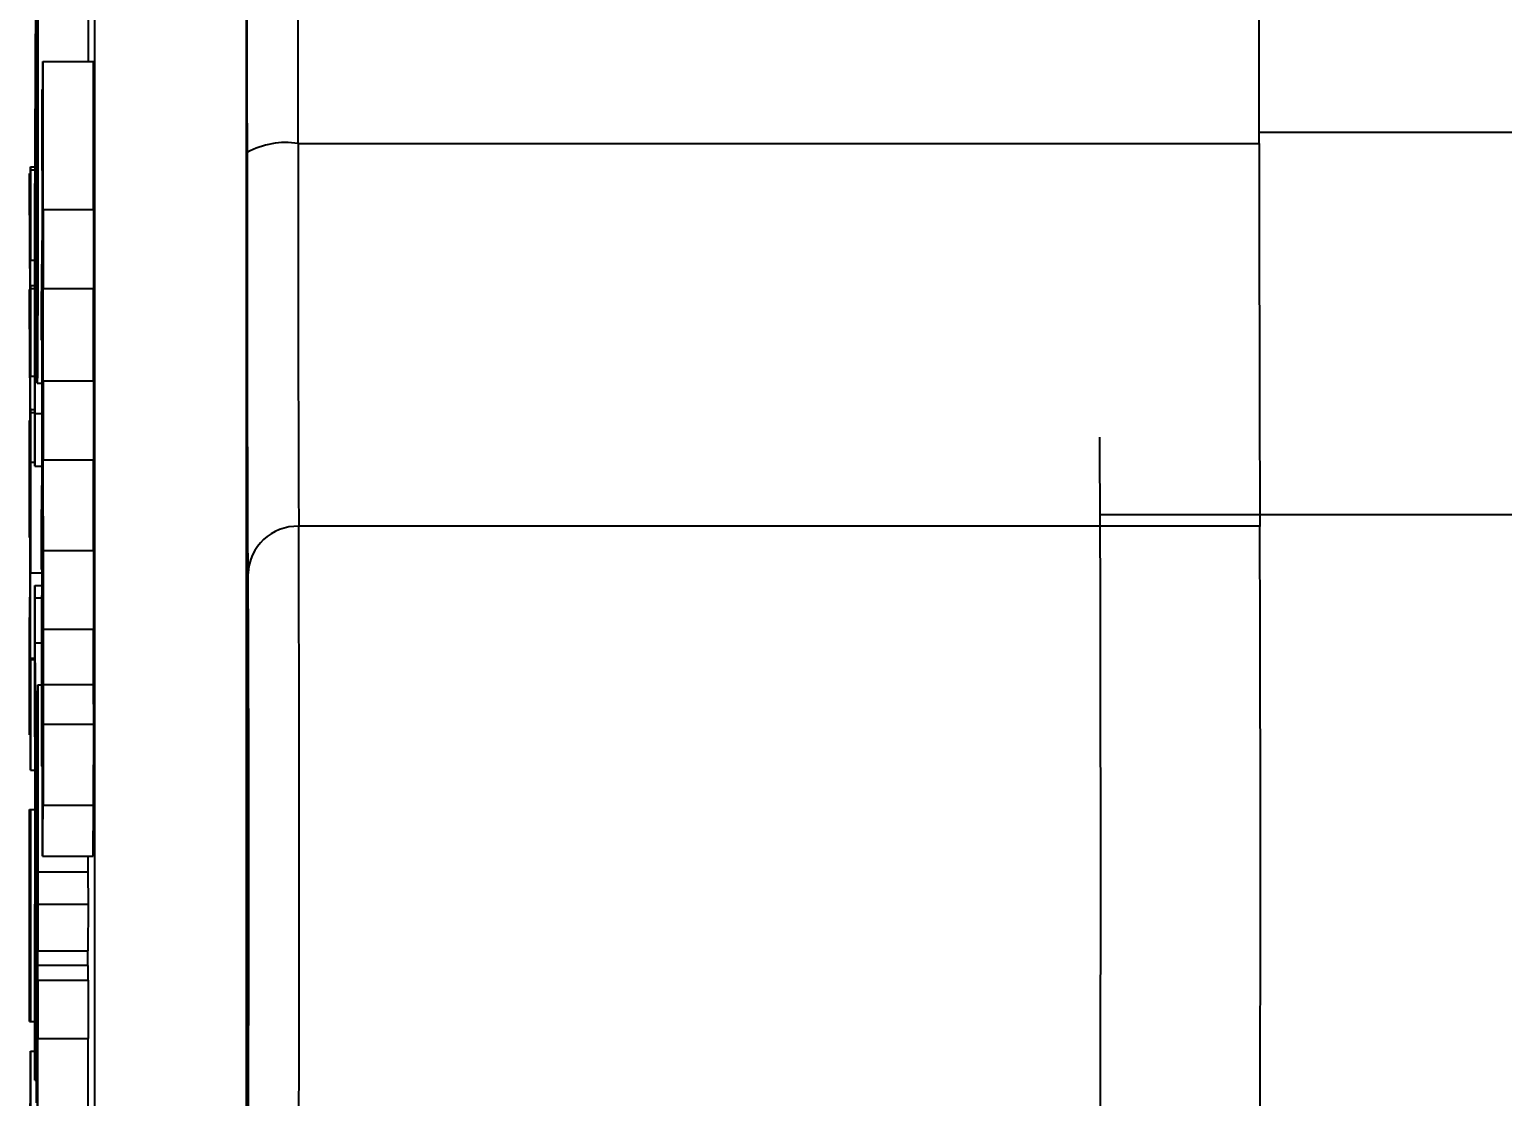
# Model space of a CAD drawing. Header units: millimetres. Extents: x 2126 to 3741, y 477 to 1658.
# Drawn here: x 2289.11 to 2318.23, y 884.87 to 905.98 of the extents above; entities that cross this region are included whole.
import ezdxf

# ---------------------------------------------------------------- set-up
doc = ezdxf.new("R2010")
doc.units = ezdxf.units.MM
doc.layers.add('AM_5', color=3, linetype='Continuous', lineweight=25)
doc.styles.add('SLDTEXTSTYLE1', font='txt.shx', dxfattribs={"width": 0.7, "bigfont": 'gbcbig.shx'})
doc.dimstyles.new('SLDDIMSTYLE12$0', dxfattribs={"dimtxt": 12, "dimasz": 10, "dimexe": 0, "dimexo": 0.0625, "dimgap": 0.875, "dimtad": 1, "dimdec": 1, "dimlfac": 1.8, "dimrnd": 1e-09, "dimzin": 12, "dimdsep": 46, "dimtxsty": 'SLDTEXTSTYLE1', "dimcen": 0.09, "dimdle": 8.16, "dimclrd": 3, "dimclre": 3, "dimadec": 0, "dimazin": 3, "dimtfac": 1, "dimtdec": 1, "dimtofl": 0, "dimtmove": 0, "dimatfit": 3, "dimfxl": 0, "dimfrac": 2, "dimtolj": 1, "dimlwd": 5, "dimlwe": 5, "dimarcsym": 0})

# ---------------------------------------------------------------- blocks, each defined once
blk = doc.blocks.new('*D25')
at = {"layer": 'AM_5', "color": 3, "linetype": 'Continuous', "lineweight": 5, "transparency": 16777216}
for p, q in [((2289.115, 935.379), (2289.115, 1077.627)), ((2520.727, 1077.627), (2299.115, 1077.627))]:
    blk.add_line(p, q, dxfattribs=at)
at = {"layer": 'AM_5', "color": 3, "lineweight": 5, "transparency": 16777216}
blk.add_line((2530.727, 889.633), (2530.727, 1077.627), dxfattribs=at)
at = {"layer": 'AM_5', "color": 3, "transparency": 16777216}
for points in [[(2299.115, 1079.293), (2299.115, 1075.96), (2289.115, 1077.627)], [(2520.727, 1079.293), (2520.727, 1075.96), (2530.727, 1077.627)]]:
    blk.add_solid(points, dxfattribs=at)
at = {"layer": 'Defpoints', "color": 0, "transparency": 16777216}
for p in [(2289.115, 1077.627), (2289.115, 935.316), (2530.727, 889.571)]:
    blk.add_point(p, dxfattribs=at)
at = {"layer": 'AM_5', "color": 0, "transparency": 16777216, "insert": (2356.397, 1084.502), "char_height": 12, "attachment_point": 5, "style": 'SLDTEXTSTYLE1'}
blk.add_mtext('\\A1;245', dxfattribs=at)

msp = doc.modelspace()

# ---------------------------------------------------------------- linework, layer by layer
at = {"color": 7, "linetype": 'Continuous', "lineweight": 25}
for p, q in [((2289.218, 902.192), (2289.249, 907.76)), ((2289.377, 904.7), (2289.378, 905.34)), ((2289.378, 905.34), (2289.379, 901.867)), ((2289.378, 905.34), (2290.378, 905.34)), ((2290.379, 902.412), (2290.378, 905.34)), ((2289.25, 905.178), (2289.223, 900.112)), ((2289.367, 904.79), (2289.377, 904.79)), ((2289.377, 904.112), (2289.377, 904.7)), ((2289.368, 904.41), (2289.377, 904.41)), ((2289.378, 901.798), (2289.377, 904.112)), ((2313.423, 903.946), (2344.851, 903.946)), ((2289.373, 903.742), (2289.373, 903.47)), ((2289.373, 903.742), (2289.377, 903.742)), ((2294.423, 903.719), (2313.423, 903.719)), ((2289.136, 903.259), (2289.224, 903.259)), ((2289.136, 903.259), (2289.137, 903.199)), ((2289.136, 903.054), (2289.136, 903.259)), ((2289.372, 897.812), (2289.37, 903.257)), ((2289.373, 903.47), (2289.371, 903.329)), ((2289.371, 903.329), (2289.376, 891.555)), ((2289.371, 903.329), (2289.378, 903.329)), ((2289.373, 903.47), (2289.378, 903.47)), ((2289.117, 902.823), (2289.117, 903.129)), ((2289.117, 903.129), (2289.135, 902.825)), ((2289.117, 903.129), (2289.136, 903.129)), ((2289.137, 903.199), (2289.136, 901.411)), ((2289.137, 903.199), (2289.223, 903.199)), ((2289.368, 903.139), (2289.37, 903.139)), ((2289.128, 900.718), (2289.117, 902.823)), ((2289.385, 902.412), (2289.384, 900.853)), ((2289.385, 902.412), (2290.385, 902.412)), ((2290.384, 900.853), (2290.385, 902.412)), ((2289.135, 902.11), (2289.122, 902.365)), ((2289.122, 902.365), (2289.122, 902.263)), ((2289.122, 902.263), (2289.131, 900.587)), ((2289.122, 902.263), (2289.127, 902.263)), ((2289.218, 897.338), (2289.218, 902.192)), ((2289.367, 901.803), (2289.366, 900.768)), ((2289.367, 901.803), (2289.371, 901.803)), ((2289.135, 901.471), (2289.135, 901.625)), ((2289.136, 901.411), (2289.135, 901.471)), ((2289.136, 901.411), (2289.218, 901.411)), ((2289.375, 900.524), (2289.373, 901.474)), ((2289.383, 901.246), (2289.379, 900.984)), ((2289.384, 900.853), (2289.383, 901.246)), ((2289.379, 900.984), (2289.38, 898.464)), ((2289.379, 900.984), (2289.383, 900.984)), ((2289.116, 900.525), (2289.116, 900.831)), ((2289.116, 900.831), (2289.128, 900.616)), ((2289.116, 900.831), (2289.128, 900.831)), ((2289.128, 900.616), (2289.128, 900.718)), ((2289.135, 900.756), (2289.135, 900.91)), ((2289.135, 900.91), (2289.136, 900.851)), ((2289.135, 900.91), (2289.218, 900.91)), ((2289.136, 900.851), (2289.135, 899.115)), ((2289.136, 900.851), (2289.218, 900.851)), ((2289.355, 899.831), (2289.353, 900.688)), ((2289.365, 900.696), (2289.355, 899.831)), ((2289.367, 897.36), (2289.365, 900.696)), ((2289.366, 900.768), (2289.368, 897.432)), ((2289.366, 900.768), (2289.371, 900.768)), ((2289.379, 898.395), (2289.378, 900.915)), ((2289.384, 900.853), (2290.384, 900.853)), ((2290.38, 899.022), (2290.379, 900.853)), ((2289.133, 897.628), (2289.116, 900.525)), ((2289.131, 900.587), (2289.134, 900.477)), ((2289.375, 900.524), (2289.379, 900.524)), ((2289.134, 899.762), (2289.122, 900.038)), ((2289.122, 900.038), (2289.122, 899.936)), ((2289.122, 899.936), (2289.133, 897.994)), ((2289.122, 899.936), (2289.126, 899.936)), ((2289.355, 899.831), (2289.366, 899.831)), ((2289.134, 899.175), (2289.135, 899.327)), ((2289.135, 899.115), (2289.134, 899.175)), ((2289.135, 899.115), (2289.218, 899.115)), ((2289.267, 898.982), (2289.366, 898.982)), ((2289.386, 899.022), (2289.385, 897.46)), ((2289.386, 899.022), (2290.386, 899.022)), ((2290.385, 897.46), (2290.386, 899.022)), ((2289.134, 898.306), (2289.134, 898.46)), ((2289.134, 898.46), (2289.135, 898.4)), ((2289.134, 898.46), (2289.218, 898.46)), ((2289.135, 898.4), (2289.134, 897.414)), ((2289.135, 898.4), (2289.218, 898.4)), ((2289.22, 898.378), (2289.22, 897.338)), ((2289.22, 898.378), (2289.366, 898.378)), ((2289.115, 895.954), (2289.115, 898.243)), ((2289.115, 898.243), (2289.116, 898.214)), ((2289.115, 898.243), (2289.129, 898.243)), ((2289.116, 898.214), (2289.116, 897.954)), ((2289.116, 898.214), (2289.129, 898.214)), ((2289.376, 897.131), (2289.375, 898.084)), ((2289.116, 897.954), (2289.131, 897.954)), ((2289.133, 897.994), (2289.133, 897.947)), ((2289.368, 897.432), (2289.372, 897.812)), ((2289.384, 897.866), (2289.381, 897.581)), ((2289.385, 897.46), (2289.384, 897.866)), ((2289.117, 897.449), (2289.133, 896.8)), ((2289.381, 895.061), (2289.38, 897.511)), ((2289.381, 897.581), (2289.382, 895.13)), ((2289.381, 897.581), (2289.385, 897.581)), ((2289.385, 897.46), (2290.385, 897.46)), ((2290.381, 895.672), (2290.381, 897.46)), ((2289.134, 897.414), (2289.134, 897.412)), ((2289.134, 897.414), (2289.218, 897.414)), ((2289.134, 897.412), (2289.134, 895.228)), ((2289.218, 897.412), (2289.134, 897.412)), ((2289.22, 897.338), (2289.218, 897.338)), ((2289.22, 897.338), (2289.366, 897.338)), ((2289.134, 896.928), (2289.134, 897.133)), ((2289.134, 896.926), (2289.134, 896.928)), ((2289.373, 896.928), (2289.368, 896.548)), ((2289.375, 891.414), (2289.373, 896.928)), ((2289.376, 897.131), (2289.38, 897.131)), ((2289.125, 896.286), (2289.117, 896.617)), ((2289.117, 896.617), (2289.117, 896.612)), ((2289.124, 893.217), (2289.125, 896.286)), ((2289.368, 893.004), (2289.367, 896.476)), ((2289.368, 896.548), (2289.369, 893.281)), ((2289.368, 896.548), (2289.373, 896.548)), ((2344.113, 896.377), (2310.279, 896.377)), ((2289.116, 896.185), (2289.116, 895.925)), ((2289.116, 896.185), (2289.125, 896.185)), ((2289.126, 896.259), (2289.125, 893.19)), ((2289.133, 895.968), (2289.126, 896.259)), ((2289.353, 895.29), (2289.352, 896.242)), ((2313.436, 896.147), (2294.436, 896.147)), ((2289.116, 895.925), (2289.115, 895.954)), ((2289.116, 895.925), (2289.125, 895.925)), ((2289.133, 895.255), (2289.133, 895.463)), ((2289.387, 895.672), (2289.386, 894.116)), ((2289.387, 895.672), (2290.387, 895.672)), ((2290.386, 894.116), (2290.387, 895.672)), ((2289.134, 895.228), (2289.133, 895.255)), ((2289.134, 895.228), (2289.368, 895.228)), ((2289.353, 895.29), (2289.368, 895.29)), ((2289.219, 891.981), (2289.219, 894.975)), ((2289.219, 894.975), (2289.22, 894.975)), ((2289.22, 894.975), (2289.22, 894.732)), ((2289.22, 894.975), (2289.368, 894.975)), ((2289.22, 894.732), (2289.359, 894.732)), ((2289.358, 894.719), (2289.359, 894.778)), ((2289.359, 894.778), (2289.368, 894.778)), ((2289.377, 893.787), (2289.376, 894.735)), ((2289.114, 892.053), (2289.115, 894.342)), ((2289.115, 894.342), (2289.115, 894.313)), ((2289.115, 894.342), (2289.124, 894.342)), ((2289.115, 894.313), (2289.115, 894.053)), ((2289.115, 894.313), (2289.124, 894.313)), ((2289.385, 894.519), (2289.382, 894.244)), ((2289.382, 894.244), (2289.382, 893.019)), ((2289.382, 894.244), (2289.386, 894.244)), ((2289.386, 894.116), (2289.385, 894.519)), ((2289.115, 894.053), (2289.124, 894.053)), ((2289.382, 890.635), (2289.381, 894.175)), ((2289.386, 894.116), (2290.386, 894.116)), ((2290.382, 893.019), (2290.382, 894.116)), ((2289.222, 893.842), (2289.249, 890.69)), ((2289.222, 893.842), (2289.368, 893.842)), ((2289.377, 893.787), (2289.381, 893.787)), ((2289.116, 893.548), (2289.124, 893.217)), ((2289.116, 893.548), (2289.124, 893.548)), ((2289.133, 893.33), (2289.133, 893.539)), ((2289.133, 893.539), (2289.134, 893.512)), ((2289.133, 893.539), (2289.219, 893.539)), ((2289.134, 893.512), (2289.133, 891.327)), ((2289.134, 893.512), (2289.219, 893.512)), ((2289.125, 893.19), (2289.132, 892.899)), ((2289.369, 893.281), (2289.371, 892.785)), ((2289.369, 893.281), (2289.374, 893.281)), ((2289.23, 892.224), (2289.224, 892.952)), ((2289.257, 892.259), (2289.259, 892.895)), ((2289.259, 892.895), (2289.277, 892.895)), ((2289.268, 892.259), (2289.269, 892.779)), ((2289.269, 892.779), (2289.269, 890.814)), ((2289.269, 892.779), (2289.277, 892.779)), ((2289.276, 892.49), (2289.277, 893.01)), ((2289.277, 893.01), (2289.277, 889.312)), ((2289.277, 893.01), (2289.368, 893.01)), ((2289.361, 892.374), (2289.368, 893.004)), ((2289.371, 892.785), (2289.369, 891.542)), ((2289.371, 892.785), (2289.374, 892.785)), ((2289.382, 893.019), (2289.385, 892.233)), ((2289.382, 893.019), (2290.382, 893.019)), ((2290.385, 892.233), (2290.382, 893.019)), ((2289.132, 892.067), (2289.116, 892.716)), ((2289.116, 892.716), (2289.116, 892.711)), ((2289.115, 892.284), (2289.115, 892.024)), ((2289.115, 892.284), (2289.127, 892.284)), ((2289.22, 892.224), (2289.22, 891.981)), ((2289.22, 892.224), (2289.23, 892.224)), ((2289.23, 888.589), (2289.23, 892.224)), ((2289.385, 892.233), (2289.382, 890.635)), ((2289.385, 892.233), (2290.385, 892.233)), ((2290.382, 890.635), (2290.385, 892.233)), ((2289.115, 892.024), (2289.114, 892.053)), ((2289.22, 891.981), (2289.219, 891.981)), ((2289.22, 891.981), (2289.23, 891.981)), ((2289.246, 890.366), (2289.231, 892.062)), ((2289.231, 892.062), (2289.231, 888.67)), ((2289.368, 892.074), (2289.36, 891.444)), ((2289.369, 891.542), (2289.368, 892.074)), ((2289.371, 891.796), (2289.371, 892.028)), ((2289.371, 892.028), (2289.375, 891.414)), ((2289.371, 892.028), (2289.374, 892.028)), ((2289.133, 891.354), (2289.133, 891.562)), ((2289.133, 891.327), (2289.133, 891.354)), ((2289.133, 891.327), (2289.23, 891.327)), ((2289.359, 891.399), (2289.382, 891.399)), ((2289.36, 891.444), (2289.375, 891.444)), ((2289.376, 891.555), (2289.377, 891.072)), ((2289.376, 891.555), (2289.382, 891.555)), ((2289.277, 890.814), (2289.277, 891.103)), ((2289.377, 891.072), (2289.375, 889.621)), ((2289.377, 891.072), (2289.382, 891.072)), ((2289.261, 890.814), (2289.269, 890.814)), ((2289.269, 890.814), (2289.269, 890.872)), ((2289.269, 890.814), (2289.277, 890.814)), ((2289.114, 886.352), (2289.114, 890.544)), ((2289.114, 890.544), (2289.115, 890.544)), ((2289.115, 890.544), (2289.115, 889.347)), ((2289.115, 890.544), (2289.133, 890.544)), ((2289.133, 889.347), (2289.133, 890.544)), ((2289.133, 890.544), (2289.133, 890.544)), ((2289.133, 890.544), (2289.133, 886.352)), ((2289.133, 890.544), (2289.23, 890.544)), ((2289.249, 890.69), (2289.249, 889.479)), ((2289.382, 890.635), (2290.382, 890.635)), ((2290.375, 889.621), (2290.377, 890.635)), ((2289.231, 888.67), (2289.246, 890.285)), ((2289.246, 890.285), (2289.246, 890.366)), ((2289.269, 890.063), (2289.261, 890.063)), ((2289.261, 890.063), (2289.263, 888.098)), ((2289.277, 890.063), (2289.269, 890.063)), ((2289.269, 890.063), (2289.269, 889.427)), ((2289.269, 888.098), (2289.269, 890.063)), ((2289.277, 887.751), (2289.277, 890.063)), ((2289.375, 889.621), (2290.375, 889.621)), ((2290.277, 889.312), (2290.277, 889.621)), ((2289.115, 889.347), (2289.133, 889.347)), ((2289.249, 889.479), (2289.222, 886.408)), ((2289.249, 889.479), (2289.269, 889.479)), ((2289.269, 889.427), (2289.271, 888.907)), ((2289.269, 889.427), (2289.277, 889.427)), ((2289.277, 889.312), (2289.279, 888.676)), ((2289.277, 889.312), (2290.277, 889.312)), ((2290.279, 888.676), (2290.277, 889.312)), ((2289.116, 888.879), (2289.132, 888.879)), ((2289.271, 888.907), (2289.269, 888.098)), ((2289.271, 888.907), (2289.277, 888.907)), ((2289.219, 885.194), (2289.219, 888.673)), ((2289.219, 888.673), (2289.22, 888.673)), ((2289.22, 888.673), (2289.22, 888.349)), ((2289.22, 888.673), (2289.23, 888.673)), ((2289.223, 887.783), (2289.23, 888.589)), ((2289.279, 888.676), (2289.277, 887.751)), ((2289.279, 888.676), (2290.279, 888.676)), ((2290.277, 887.751), (2290.279, 888.676)), ((2289.22, 888.349), (2289.228, 888.349)), ((2289.132, 888.016), (2289.116, 888.016)), ((2289.263, 888.098), (2289.262, 888.04)), ((2289.27, 888.04), (2289.262, 888.04)), ((2289.263, 888.098), (2289.269, 888.098)), ((2289.269, 887.578), (2289.27, 888.098)), ((2289.269, 888.098), (2289.27, 888.098)), ((2289.27, 888.098), (2289.27, 881.105)), ((2289.27, 888.098), (2289.277, 888.098)), ((2289.115, 887.548), (2289.115, 886.352)), ((2289.115, 887.548), (2289.133, 887.548)), ((2289.133, 886.352), (2289.133, 887.548)), ((2289.277, 887.751), (2290.277, 887.751)), ((2290.27, 887.462), (2290.27, 887.751)), ((2289.254, 886.769), (2289.253, 887.52)), ((2289.253, 887.52), (2289.256, 887.462)), ((2289.253, 887.52), (2289.267, 887.52)), ((2289.256, 887.462), (2289.263, 887.462)), ((2289.263, 887.462), (2289.267, 887.52)), ((2289.267, 887.52), (2289.266, 886.769)), ((2289.272, 886.769), (2289.273, 887.462)), ((2289.273, 887.462), (2289.274, 887.116)), ((2290.273, 887.462), (2289.273, 887.462)), ((2290.274, 887.173), (2290.273, 887.462)), ((2289.279, 887.173), (2289.278, 886.018)), ((2289.279, 887.173), (2290.279, 887.173)), ((2290.278, 886.018), (2290.279, 887.173)), ((2289.265, 886.769), (2289.254, 886.769)), ((2289.265, 885.44), (2289.265, 886.769)), ((2289.266, 886.769), (2289.266, 885.093)), ((2289.266, 886.769), (2289.272, 886.769)), ((2289.273, 886.307), (2289.272, 886.769)), ((2289.222, 886.408), (2289.265, 886.408)), ((2289.277, 886.422), (2289.274, 886.422)), ((2289.274, 886.422), (2289.274, 884.4)), ((2289.278, 886.018), (2289.277, 886.422)), ((2289.115, 886.352), (2289.114, 886.352)), ((2289.115, 886.352), (2289.133, 886.352)), ((2289.133, 886.352), (2289.133, 886.352)), ((2289.133, 886.352), (2289.219, 886.352)), ((2289.269, 884.804), (2289.269, 886.191)), ((2289.273, 881.452), (2289.273, 886.307)), ((2289.278, 886.018), (2290.278, 886.018)), ((2290.274, 884.457), (2290.274, 886.018)), ((2289.133, 885.727), (2289.133, 885.763)), ((2289.133, 885.763), (2289.134, 883.342)), ((2289.133, 885.763), (2289.219, 885.763)), ((2289.133, 885.418), (2289.133, 885.727)), ((2289.22, 885.437), (2289.22, 885.194)), ((2289.22, 885.437), (2289.255, 885.437)), ((2289.256, 884.746), (2289.255, 885.44)), ((2289.255, 885.44), (2289.265, 885.44)), ((2289.22, 885.194), (2289.219, 885.194)), ((2289.22, 885.194), (2289.255, 885.194)), ((2289.266, 885.093), (2289.269, 884.804)), ((2289.266, 885.093), (2289.269, 885.093)), ((2289.116, 884.054), (2289.132, 884.906))]:
    msp.add_line(p, q, dxfattribs=at)
at = {"color": 7, "linetype": 'Continuous', "lineweight": 25, "flags": 128}
for points in [[(2294.423, 903.719), (2294.42, 908.978), (2294.417, 914.149), (2294.413, 919.208), (2294.409, 924.132), (2294.403, 928.898), (2294.397, 933.486), (2294.391, 937.875), (2294.383, 942.044), (2294.376, 945.975), (2294.367, 949.65), (2294.358, 953.053), (2294.349, 956.167), (2294.339, 958.98), (2294.329, 961.477), (2294.318, 963.649), (2294.308, 965.484), (2294.296, 966.976), (2294.285, 968.116)], [(2313.423, 903.719), (2313.42, 909.045), (2313.417, 914.279), (2313.413, 919.398), (2313.408, 924.378), (2313.403, 929.196), (2313.397, 933.828), (2313.39, 938.255), (2313.383, 942.455), (2313.375, 946.409), (2313.366, 950.098), (2313.357, 953.506), (2313.347, 956.616), (2313.337, 959.415), (2313.327, 961.888), (2313.316, 964.025), (2313.305, 965.816)], [(2293.395, 861.173), (2293.399, 865.877), (2293.402, 870.698), (2293.405, 875.612), (2293.406, 880.596), (2293.407, 885.623), (2293.407, 890.668), (2293.407, 895.708), (2293.406, 900.716), (2293.403, 905.668), (2293.401, 910.539)], [(2293.428, 884.384), (2293.425, 884.903), (2293.423, 885.73), (2293.421, 886.807), (2293.42, 888.061), (2293.42, 889.407), (2293.42, 890.752), (2293.421, 892.007), (2293.423, 893.084), (2293.425, 893.91), (2293.428, 894.429), (2293.431, 894.607), (2293.434, 894.429), (2293.437, 893.91), (2293.439, 893.084), (2293.441, 892.007), (2293.442, 890.752), (2293.442, 889.407), (2293.442, 888.061), (2293.441, 886.807), (2293.439, 885.73), (2293.437, 884.903), (2293.434, 884.384)]]:
    msp.add_lwpolyline(points, dxfattribs=at)
at = {"color": 7, "linetype": 'Continuous', "lineweight": 25}
for centre, radius, start, end in [((2294.181, 902.177), 1.561, 81.0968, 119.1481), ((4169.508, 903.28), 1875.085, 179.986579, 180.217963), ((4188.508, 903.28), 1875.085, 179.986579, 180.217963), ((2294.406, 895.177), 0.971, 88.1826, 177.9964), ((302.133, 889.407), 1992.314, 359.806162, 0.193839), ((321.133, 889.407), 1992.314, 359.806162, 0.193839)]:
    msp.add_arc(centre, radius, start, end, dxfattribs=at)
for points, knots in [([(2293.421, 903.54), (2293.42, 906.036), (2293.417, 911.074), (2293.412, 918.451), (2293.405, 925.693), (2293.396, 932.672), (2293.386, 939.275), (2293.374, 945.368), (2293.361, 950.861), (2293.347, 955.673), (2293.332, 959.735), (2293.317, 963.004), (2293.301, 965.543), (2293.29, 966.606), (2293.285, 967.132)], [0, 0, 0, 0, 0.079959, 0.161371, 0.244142, 0.328893, 0.414217, 0.5, 0.585778, 0.671102, 0.755858, 0.838624, 0.920039, 1, 1, 1, 1]), ([(2290.257, 957.852), (2290.261, 957.804), (2290.269, 957.698), (2290.282, 956.828), (2290.295, 955.347), (2290.309, 953.172), (2290.322, 950.341), (2290.335, 946.827), (2290.347, 942.673), (2290.358, 937.93), (2290.369, 932.668), (2290.377, 926.977), (2290.385, 920.954), (2290.391, 914.731), (2290.396, 908.365), (2290.399, 902.013), (2290.401, 895.674), (2290.401, 889.407), (2290.401, 883.139), (2290.399, 876.801), (2290.396, 870.448), (2290.391, 864.082), (2290.385, 857.859), (2290.377, 851.837), (2290.369, 846.145), (2290.358, 840.883), (2290.347, 836.14), (2290.335, 831.986), (2290.322, 828.472), (2290.309, 825.641), (2290.295, 823.466), (2290.282, 821.985), (2290.269, 821.114), (2290.261, 821.007), (2290.257, 820.959)], [0, 0, 0, 0, 0.023828, 0.053273, 0.084485, 0.115699, 0.147957, 0.180726, 0.213842, 0.247136, 0.28043, 0.313546, 0.346314, 0.378573, 0.409785, 0.440999, 0.470442, 0.499888, 0.529332, 0.558778, 0.58999, 0.621203, 0.653462, 0.68623, 0.719347, 0.752641, 0.785934, 0.819051, 0.851819, 0.884078, 0.915289, 0.946503, 0.975948, 1, 1, 1, 1]), ([(2289.279, 908.261), (2289.279, 907.591), (2289.279, 906.246), (2289.278, 904.438), (2289.275, 903.117), (2289.272, 902.194), (2289.269, 901.887), (2289.266, 901.864), (2289.266, 901.859)], [0, 0, 0, 0, 0.196061, 0.394111, 0.547436, 0.700125, 0.928087, 1, 1, 1, 1]), ([(2289.266, 901.859), (2289.264, 901.889), (2289.262, 901.95), (2289.257, 902.633), (2289.254, 903.981), (2289.253, 905.665), (2289.252, 907.013), (2289.252, 907.791), (2289.252, 907.914)], [0, 0, 0, 0, 0.200351, 0.402646, 0.59747, 0.766762, 0.96323, 1, 1, 1, 1]), ([(2289.282, 907.31), (2289.282, 906.642), (2289.282, 905.407), (2289.281, 903.639), (2289.28, 901.977), (2289.277, 900.457), (2289.273, 899.312), (2289.269, 899.004), (2289.267, 898.986), (2289.267, 898.982)], [0, 0, 0, 0, 0.160365, 0.296332, 0.431737, 0.589347, 0.747826, 0.949128, 1, 1, 1, 1]), ([(2290.282, 905.34), (2290.282, 905.447), (2290.282, 905.867), (2290.282, 906.308), (2290.282, 906.636)], [0, 0, 0, 0, 0.254888, 1, 1, 1, 1]), ([(2289.267, 898.982), (2289.265, 899.008), (2289.262, 899.069), (2289.257, 899.853), (2289.253, 901.564), (2289.251, 903.413), (2289.25, 904.692), (2289.25, 905.178)], [0, 0, 0, 0, 0.183074, 0.416875, 0.642834, 0.864166, 1, 1, 1, 1]), ([(2289.366, 904.094), (2289.366, 904.175), (2289.366, 904.325), (2289.366, 904.535), (2289.366, 904.676), (2289.366, 904.768), (2289.367, 904.785), (2289.367, 904.79)], [0, 0, 0, 0, 0.281585, 0.522569, 0.762523, 0.925805, 1, 1, 1, 1]), ([(2289.367, 904.79), (2289.367, 904.786), (2289.367, 904.774), (2289.368, 904.605), (2289.368, 904.471), (2289.368, 904.41)], [0, 0, 0, 0, 0.206018, 0.636041, 1, 1, 1, 1]), ([(2289.368, 904.41), (2289.368, 904.283), (2289.369, 903.941), (2289.371, 903.796), (2289.372, 903.757), (2289.373, 903.742)], [0, 0, 0, 0, 0.268239, 0.722981, 1, 1, 1, 1]), ([(2289.367, 903.187), (2289.367, 903.214), (2289.367, 903.267), (2289.366, 903.532), (2289.366, 903.802), (2289.366, 904.041), (2289.366, 904.094)], [0, 0, 0, 0, 0.194719, 0.390632, 0.863045, 1, 1, 1, 1]), ([(2289.37, 903.257), (2289.37, 903.203), (2289.369, 903.134), (2289.369, 903.156), (2289.368, 903.161)], [0, 0, 0, 0, 0.784657, 1, 1, 1, 1]), ([(2293.436, 895.211), (2293.434, 895.602), (2293.43, 896.397), (2293.426, 898.387), (2293.422, 900.8), (2293.421, 902.637), (2293.421, 903.54)], [0, 0, 0, 0, 0.245796, 0.5, 0.754204, 1, 1, 1, 1]), ([(2289.135, 902.825), (2289.135, 902.813), (2289.135, 902.797), (2289.136, 902.845), (2289.136, 902.903), (2289.136, 902.978), (2289.136, 903.03), (2289.136, 903.054)], [0, 0, 0, 0, 0.409045, 0.568709, 0.729731, 0.871998, 1, 1, 1, 1]), ([(2289.379, 901.867), (2289.38, 901.926), (2289.381, 902.037), (2289.383, 902.215), (2289.384, 902.346), (2289.385, 902.412)], [0, 0, 0, 0, 0.361759, 0.680808, 1, 1, 1, 1]), ([(2289.135, 901.625), (2289.135, 901.689), (2289.136, 901.789), (2289.135, 901.922), (2289.135, 902.009), (2289.135, 902.076), (2289.135, 902.098), (2289.135, 902.11)], [0, 0, 0, 0, 0.286948, 0.445283, 0.603611, 0.766841, 1, 1, 1, 1]), ([(2289.353, 900.688), (2289.355, 900.781), (2289.358, 900.967), (2289.362, 901.325), (2289.365, 901.633), (2289.367, 901.803)], [0, 0, 0, 0, 0.307881, 0.615778, 1, 1, 1, 1]), ([(2289.373, 901.474), (2289.374, 901.512), (2289.375, 901.573), (2289.377, 901.689), (2289.378, 901.762), (2289.378, 901.798)], [0, 0, 0, 0, 0.437947, 0.718933, 1, 1, 1, 1]), ([(2289.134, 900.477), (2289.134, 900.47), (2289.134, 900.458), (2289.135, 900.515), (2289.135, 900.612), (2289.135, 900.712), (2289.135, 900.756)], [0, 0, 0, 0, 0.280717, 0.477013, 0.764436, 1, 1, 1, 1]), ([(2289.378, 900.915), (2289.378, 900.884), (2289.377, 900.824), (2289.376, 900.7), (2289.375, 900.592), (2289.375, 900.524)], [0, 0, 0, 0, 0.267337, 0.534687, 1, 1, 1, 1]), ([(2289.223, 900.112), (2289.222, 899.941), (2289.221, 899.677), (2289.221, 899.005), (2289.22, 898.599), (2289.22, 898.378)], [0, 0, 0, 0, 0.454509, 0.703285, 1, 1, 1, 1]), ([(2289.135, 899.327), (2289.135, 899.373), (2289.135, 899.45), (2289.135, 899.557), (2289.134, 899.634), (2289.134, 899.706), (2289.134, 899.742), (2289.134, 899.758), (2289.134, 899.762)], [0, 0, 0, 0, 0.219728, 0.360437, 0.501962, 0.629609, 0.910972, 1, 1, 1, 1]), ([(2289.38, 898.464), (2289.381, 898.523), (2289.382, 898.635), (2289.384, 898.819), (2289.386, 898.954), (2289.386, 899.022)], [0, 0, 0, 0, 0.353076, 0.676475, 1, 1, 1, 1]), ([(2289.375, 898.084), (2289.376, 898.127), (2289.377, 898.192), (2289.378, 898.304), (2289.379, 898.365), (2289.379, 898.395)], [0, 0, 0, 0, 0.499817, 0.749886, 1, 1, 1, 1]), ([(2289.133, 897.952), (2289.133, 897.953), (2289.134, 897.954), (2289.134, 897.996), (2289.134, 898.075), (2289.134, 898.182), (2289.134, 898.265), (2289.134, 898.306)], [0, 0, 0, 0, 0.063168, 0.286153, 0.501453, 0.758451, 1, 1, 1, 1]), ([(2289.116, 897.954), (2289.116, 897.861), (2289.116, 897.732), (2289.116, 897.582), (2289.116, 897.507), (2289.117, 897.464), (2289.117, 897.454), (2289.117, 897.449)], [0, 0, 0, 0, 0.3758207, 0.5238074, 0.6720575, 0.8532035, 1, 1, 1, 1]), ([(2310.279, 896.377), (2310.277, 896.698), (2310.275, 897.082), (2310.273, 897.795), (2310.273, 897.913)], [0, 0, 0, 0, 0.8349467, 1, 1, 1, 1]), ([(2289.134, 897.133), (2289.134, 897.189), (2289.134, 897.295), (2289.133, 897.441), (2289.133, 897.554), (2289.133, 897.603), (2289.133, 897.628)], [0, 0, 0, 0, 0.2469872, 0.468153, 0.7284619, 1, 1, 1, 1]), ([(2289.38, 897.511), (2289.379, 897.481), (2289.379, 897.42), (2289.377, 897.304), (2289.377, 897.197), (2289.376, 897.131)], [0, 0, 0, 0, 0.278089, 0.556193, 1, 1, 1, 1]), ([(2289.352, 896.242), (2289.354, 896.34), (2289.356, 896.535), (2289.361, 896.917), (2289.365, 897.195), (2289.367, 897.36)], [0, 0, 0, 0, 0.289421, 0.578839, 1, 1, 1, 1]), ([(2289.133, 896.8), (2289.133, 896.8), (2289.133, 896.798), (2289.133, 896.829), (2289.133, 896.881), (2289.134, 896.916), (2289.134, 896.926)], [0, 0, 0, 0, 0.177122, 0.589108, 0.884827, 1, 1, 1, 1]), ([(2289.116, 896.606), (2289.116, 896.593), (2289.116, 896.567), (2289.116, 896.483), (2289.116, 896.356), (2289.116, 896.249), (2289.116, 896.185)], [0, 0, 0, 0, 0.204883, 0.408937, 0.643499, 1, 1, 1, 1]), ([(2289.367, 896.476), (2289.366, 896.36), (2289.363, 896.129), (2289.358, 895.752), (2289.355, 895.454), (2289.353, 895.29)], [0, 0, 0, 0, 0.3079389, 0.6158743, 1, 1, 1, 1]), ([(2289.133, 895.463), (2289.133, 895.532), (2289.133, 895.648), (2289.133, 895.791), (2289.133, 895.883), (2289.133, 895.946), (2289.133, 895.96), (2289.133, 895.968)], [0, 0, 0, 0, 0.290077, 0.48445, 0.638173, 0.79153, 1, 1, 1, 1]), ([(2289.382, 895.13), (2289.382, 895.189), (2289.384, 895.299), (2289.385, 895.479), (2289.387, 895.608), (2289.387, 895.672)], [0, 0, 0, 0, 0.361832, 0.680859, 1, 1, 1, 1]), ([(2293.436, 883.603), (2293.437, 883.867), (2293.439, 884.408), (2293.442, 885.826), (2293.444, 887.542), (2293.444, 889.407), (2293.444, 891.271), (2293.442, 892.987), (2293.439, 894.405), (2293.437, 894.946), (2293.436, 895.211)], [0, 0, 0, 0, 0.122089, 0.25, 0.377911, 0.5, 0.622089, 0.75, 0.877911, 1, 1, 1, 1]), ([(2289.376, 894.735), (2289.377, 894.775), (2289.378, 894.84), (2289.379, 894.955), (2289.38, 895.026), (2289.381, 895.061)], [0, 0, 0, 0, 0.437841, 0.718884, 1, 1, 1, 1]), ([(2289.22, 894.732), (2289.22, 894.609), (2289.22, 894.399), (2289.221, 894.143), (2289.221, 893.958), (2289.222, 893.883), (2289.222, 893.851), (2289.222, 893.842)], [0, 0, 0, 0, 0.268165, 0.456817, 0.645375, 0.906381, 1, 1, 1, 1]), ([(2289.356, 892.508), (2289.356, 892.54), (2289.357, 892.603), (2289.357, 892.961), (2289.358, 893.668), (2289.358, 894.323), (2289.358, 894.719)], [0, 0, 0, 0, 0.10724, 0.21472, 0.525104, 1, 1, 1, 1]), ([(2289.359, 894.778), (2289.359, 894.445), (2289.359, 893.873), (2289.359, 893.217), (2289.359, 892.814), (2289.36, 892.606), (2289.36, 892.465), (2289.36, 892.386), (2289.36, 892.355), (2289.361, 892.368), (2289.361, 892.374)], [0, 0, 0, 0, 0.358025, 0.615683, 0.704922, 0.795041, 0.841826, 0.888488, 0.9407, 1, 1, 1, 1]), ([(2289.115, 894.053), (2289.115, 893.96), (2289.115, 893.831), (2289.115, 893.682), (2289.116, 893.606), (2289.116, 893.563), (2289.116, 893.553), (2289.116, 893.548)], [0, 0, 0, 0, 0.375821, 0.523807, 0.672057, 0.853203, 1, 1, 1, 1]), ([(2289.381, 894.175), (2289.381, 894.146), (2289.38, 894.087), (2289.379, 893.965), (2289.378, 893.856), (2289.377, 893.787)], [0, 0, 0, 0, 0.267397, 0.53481, 1, 1, 1, 1]), ([(2289.132, 892.902), (2289.132, 892.902), (2289.132, 892.9), (2289.133, 892.939), (2289.133, 893.001), (2289.133, 893.116), (2289.133, 893.231), (2289.133, 893.314), (2289.133, 893.33)], [0, 0, 0, 0, 0.132198, 0.30903, 0.458399, 0.607839, 0.921168, 1, 1, 1, 1]), ([(2289.222, 893.033), (2289.222, 893.024), (2289.221, 893.01), (2289.221, 892.932), (2289.221, 892.835), (2289.22, 892.681), (2289.22, 892.47), (2289.22, 892.31), (2289.22, 892.224)], [0, 0, 0, 0, 0.284135, 0.450473, 0.560568, 0.671794, 0.825494, 1, 1, 1, 1]), ([(2289.224, 892.952), (2289.223, 892.963), (2289.223, 892.984), (2289.223, 893.017), (2289.222, 893.027), (2289.222, 893.033)], [0, 0, 0, 0, 0.2502199, 0.5005081, 1, 1, 1, 1]), ([(2289.259, 892.895), (2289.259, 892.546), (2289.26, 892.023), (2289.26, 891.332), (2289.26, 890.987), (2289.261, 890.814)], [0, 0, 0, 0, 0.499885, 0.749929, 1, 1, 1, 1]), ([(2289.116, 892.705), (2289.116, 892.692), (2289.115, 892.666), (2289.115, 892.582), (2289.115, 892.455), (2289.115, 892.349), (2289.115, 892.284)], [0, 0, 0, 0, 0.204883, 0.408937, 0.643499, 1, 1, 1, 1]), ([(2289.277, 891.103), (2289.277, 891.27), (2289.277, 891.586), (2289.276, 892.051), (2289.276, 892.343), (2289.276, 892.49)], [0, 0, 0, 0, 0.35686, 0.67714, 1, 1, 1, 1]), ([(2289.36, 891.444), (2289.36, 891.418), (2289.359, 891.366), (2289.358, 891.507), (2289.357, 891.867), (2289.357, 892.256), (2289.356, 892.508)], [0, 0, 0, 0, 0.211302, 0.416468, 0.621501, 1, 1, 1, 1]), ([(2289.262, 888.04), (2289.261, 888.637), (2289.26, 889.657), (2289.259, 891.122), (2289.258, 891.879), (2289.257, 892.259)], [0, 0, 0, 0, 0.41234, 0.704495, 1, 1, 1, 1]), ([(2289.269, 890.872), (2289.269, 891.039), (2289.269, 891.355), (2289.269, 891.82), (2289.268, 892.112), (2289.268, 892.259)], [0, 0, 0, 0, 0.35686, 0.67714, 1, 1, 1, 1]), ([(2289.133, 891.562), (2289.133, 891.632), (2289.133, 891.748), (2289.133, 891.89), (2289.132, 891.982), (2289.132, 892.045), (2289.132, 892.059), (2289.132, 892.067)], [0, 0, 0, 0, 0.290077, 0.48445, 0.638173, 0.79153, 1, 1, 1, 1]), ([(2289.375, 889.621), (2289.375, 889.838), (2289.374, 890.314), (2289.373, 891.046), (2289.372, 891.504), (2289.371, 891.796)], [0, 0, 0, 0, 0.234297, 0.511813, 1, 1, 1, 1]), ([(2289.115, 889.347), (2289.115, 889.258), (2289.115, 889.133), (2289.115, 888.991), (2289.115, 888.918), (2289.116, 888.883), (2289.116, 888.88), (2289.116, 888.879)], [0, 0, 0, 0, 0.364031, 0.510061, 0.655864, 0.843841, 1, 1, 1, 1]), ([(2289.132, 888.879), (2289.132, 888.882), (2289.132, 888.887), (2289.132, 888.946), (2289.132, 889.024), (2289.133, 889.161), (2289.133, 889.271), (2289.133, 889.347)], [0, 0, 0, 0, 0.250411, 0.398556, 0.54744, 0.686236, 1, 1, 1, 1]), ([(2289.22, 888.349), (2289.22, 888.263), (2289.22, 888.122), (2289.22, 887.954), (2289.22, 887.846), (2289.221, 887.773), (2289.221, 887.722), (2289.221, 887.71), (2289.221, 887.702)], [0, 0, 0, 0, 0.25713, 0.418126, 0.515419, 0.613557, 0.771961, 1, 1, 1, 1]), ([(2289.116, 888.016), (2289.116, 888.013), (2289.115, 888.007), (2289.115, 887.95), (2289.115, 887.855), (2289.115, 887.716), (2289.115, 887.608), (2289.115, 887.548)], [0, 0, 0, 0, 0.210223, 0.375759, 0.542534, 0.746796, 1, 1, 1, 1]), ([(2289.133, 887.548), (2289.133, 887.618), (2289.133, 887.735), (2289.132, 887.873), (2289.132, 887.957), (2289.132, 888.009), (2289.132, 888.014), (2289.132, 888.016)], [0, 0, 0, 0, 0.2944044, 0.4877252, 0.6436082, 0.7993468, 1, 1, 1, 1]), ([(2289.221, 887.702), (2289.221, 887.704), (2289.222, 887.706), (2289.222, 887.721), (2289.222, 887.758), (2289.223, 887.783)], [0, 0, 0, 0, 0.25103, 0.502225, 1, 1, 1, 1]), ([(2289.269, 886.191), (2289.269, 886.358), (2289.269, 886.674), (2289.269, 887.139), (2289.269, 887.431), (2289.269, 887.578)], [0, 0, 0, 0, 0.35686, 0.67714, 1, 1, 1, 1]), ([(2289.274, 887.118), (2289.275, 887.119), (2289.276, 887.121), (2289.278, 887.137), (2289.279, 887.161), (2289.279, 887.173)], [0, 0, 0, 0, 0.333361, 0.666606, 1, 1, 1, 1]), ([(2289.222, 886.408), (2289.222, 886.366), (2289.221, 886.282), (2289.221, 886.096), (2289.22, 885.835), (2289.22, 885.609), (2289.22, 885.474), (2289.22, 885.437)], [0, 0, 0, 0, 0.25387, 0.509596, 0.715202, 0.920342, 1, 1, 1, 1]), ([(2289.132, 884.906), (2289.132, 884.919), (2289.132, 884.938), (2289.133, 885.02), (2289.133, 885.115), (2289.133, 885.253), (2289.133, 885.357), (2289.133, 885.418)], [0, 0, 0, 0, 0.282665, 0.424863, 0.567605, 0.744514, 1, 1, 1, 1])]:
    msp.add_open_spline(points, degree=3, knots=knots, dxfattribs=at)
msp.add_open_spline([(2310.279, 882.281), (2310.28, 882.606), (2310.283, 883.256), (2310.287, 884.967), (2310.289, 887.036), (2310.289, 889.329), (2310.289, 891.621), (2310.287, 893.69), (2310.283, 895.402), (2310.28, 896.052), (2310.279, 896.377)], degree=3, dxfattribs=at)

# ---------------------------------------------------------------- dimensions: what is measured, and where the dimension line sits
at = {"layer": 'AM_5'}
dim = msp.add_linear_dim(base=(2289.115, 1077.627), p1=(2530.727, 889.571), p2=(2289.115, 935.316), angle=0, text='245', dimstyle='SLDDIMSTYLE12$0', override={"dimlfac": 1}, dxfattribs=at)
dim.commit()
dim.dimension.update_dxf_attribs({"geometry": '*D25', "text_midpoint": (2356.397, 1077.627), "dimtype": 160})

doc.saveas('drawing.dxf')
